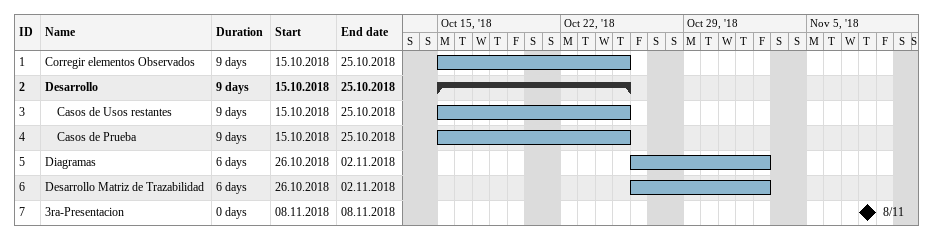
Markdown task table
| ID | Level | Task | Duration | Start | Finish |
|---|---|---|---|---|---|
| 1 | 1 | Corregir elementos Observados | 9d | 2018-10-15 | 2018-10-25 |
| 2 | 1 | **Desarrollo** | 9d | 2018-10-15 | 2018-10-25 |
| 3 | 2 | Casos de Usos restantes | 9d | 2018-10-15 | 2018-10-25 |
| 4 | 2 | Casos de Prueba | 9d | 2018-10-15 | 2018-10-25 |
| 5 | 1 | Diagramas | 6d | 2018-10-26 | 2018-11-02 |
| 6 | 1 | Desarrollo Matriz de Trazabilidad | 6d | 2018-10-26 | 2018-11-02 |
| 7 | 1 | 3ra-Presentacion | 0d | 2018-11-08 | 2018-11-08 |
